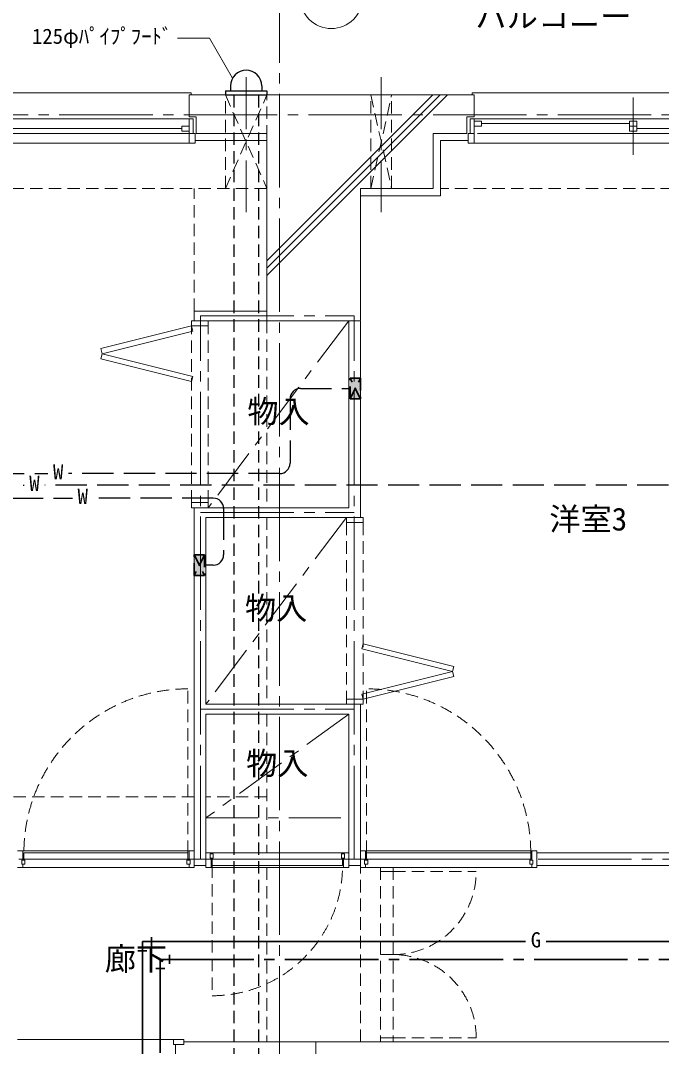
# Model space of a CAD drawing. Units: millimetres at full size, sheet at 1:50; details may follow other scales. Extents: x -9674 to 9699, y -6794 to 6791.
# Drawn here: x 698 to 3784, y -679 to 4262 of the extents above; entities that cross this region are included whole.
import ezdxf
from ezdxf.enums import TextEntityAlignment as Align

# ---------------------------------------------------------------- set-up
doc = ezdxf.new("R2010")
doc.units = ezdxf.units.MM
doc.header["$LTSCALE"] = 50
for name, pattern in [('CHAIN1', [8, 5, -1, 1, -1]), ('CHAIN2', [12, 9, -1, 1, -1]), ('DASHED1', [1.8, 1.2, -0.6]), ('DASHED3', [4, 3, -1])]:
    doc.linetypes.add(name, pattern=pattern)
for name, color, linetype, lineweight in [('1-0_芯', 134, 'CHAIN2', 9), ('1-1_躯体', 134, 'Continuous', 9), ('1-2_間仕切', 134, 'Continuous', 9), ('1-3_建具', 134, 'Continuous', 9), ('1-6_ﾊﾞﾙｺﾆｰ・階段', 134, 'Continuous', 9), ('1-7_その他', 134, 'DASHED1', 9), ('1-8_ハッチ', 134, 'Continuous', 9), ('1-C_梁', 134, 'DASHED1', 9), ('2-2', 5, 'DASHED3', 25), ('2-3_建具', 4, 'Continuous', 35), ('2-7_その他', 2, 'Continuous', 25), ('2-9_金物', 1, 'CHAIN2', 35), ('2-C', 2, 'DASHED1', 25)]:
    doc.layers.add(name, color=color, linetype=linetype, lineweight=lineweight)
doc.layers.add('1-A_文字', color=134, linetype='Continuous')
doc.styles.add('ＭＳ ゴシック', font='')
doc.styles.get('ＭＳ ゴシック').set_extended_font_data('MS Gothic')

msp = doc.modelspace()

# ---------------------------------------------------------------- linework, layer by layer
at = {"layer": '1-0_芯'}
for p, q in [((1944.58, -4341.52), (1944.58, 5058.48)), ((-8715.42, 3808.48), (8439.58, 3808.48)), ((1564.58, 2839.48), (2304.58, 2839.48)), ((1564.58, 223.48), (1564.58, 2839.48)), ((2304.58, 223.48), (2304.58, 2839.48)), ((1564.58, 1892.48), (2304.58, 1892.48)), ((1564.58, 945.48), (2304.58, 945.48)), ((8439.58, 223.48), (-3044.42, 223.48))]:
    msp.add_line(p, q, dxfattribs=at)
at = {"layer": '1-1_躯体'}
for p, q in [((1509.58, 3798.48), (1509.58, 3903.48)), ((2882.58, 3903.48), (1509.58, 3903.48)), ((2882.58, 3798.48), (2882.58, 3903.48)), ((1544.58, 3798.48), (1509.58, 3798.48)), ((1544.58, 3798.48), (1544.58, 3718.48)), ((2847.58, 3798.48), (2882.58, 3798.48)), ((2847.58, 3798.48), (2847.58, 3718.48)), ((1544.58, 3718.48), (1884.58, 3718.48)), ((1884.58, 2818.48), (1884.58, 3718.48)), ((2684.58, 3453.48), (2684.58, 3718.48)), ((2684.58, 3718.48), (2847.58, 3718.48)), ((2334.58, 2818.48), (2334.58, 3453.48)), ((2684.58, 3453.48), (2334.58, 3453.48)), ((2334.58, 2815.98), (1884.58, 2815.98))]:
    msp.add_line(p, q, dxfattribs=at)
at = {"layer": '1-2_間仕切'}
for p, q in [((1884.58, 2862.98), (1534.58, 2862.98)), ((2278.58, 1915.98), (2278.58, 2815.98)), ((2334.58, 1868.98), (2334.58, 2815.98)), ((2278.58, 1915.98), (1534.58, 1915.98)), ((1534.58, 253.48), (1534.58, 1915.98)), ((1590.58, 968.98), (1590.58, 1868.98)), ((2334.58, 1868.98), (1590.58, 1868.98)), ((1590.58, 968.98), (2334.58, 968.98)), ((2334.58, 192.48), (2334.58, 968.98)), ((1590.58, 192.48), (1590.58, 921.98)), ((1590.58, 921.98), (2278.58, 921.98)), ((2278.58, 192.48), (2278.58, 921.98)), ((3184.58, 254.48), (4407.58, 254.48)), ((1534.58, 192.48), (1590.58, 192.48)), ((1590.58, 192.48), (1534.58, 192.48)), ((2334.58, 192.48), (2278.58, 192.48)), ((3184.58, 192.48), (4467.58, 192.48)), ((1444.58, -717.52), (1444.58, -670.02)), ((2119.58, -656.52), (1484.58, -656.52))]:
    msp.add_line(p, q, dxfattribs=at)
msp.add_lwpolyline([(1884.58, 2815.98), (1534.58, 2815.98), (1534.58, 2862.98)], dxfattribs=at)
at = {"layer": '1-3_建具'}
for p, q in [((-230.42, 3913.48), (1519.58, 3913.48)), ((1519.58, 3903.48), (1519.58, 3913.48)), ((2872.58, 3903.48), (2872.58, 3913.48)), ((2872.58, 3913.48), (6002.58, 3913.48)), ((3647.58, 3891.96), (3647.58, 3615)), ((1494.58, 3788.48), (-205.42, 3788.48)), ((1529.58, 3788.48), (1494.58, 3788.48)), ((1509.58, 3718.48), (1509.58, 3788.48)), ((1529.58, 3788.48), (1529.58, 3718.48)), ((2862.58, 3788.48), (2897.58, 3788.48)), ((2862.58, 3788.48), (2862.58, 3718.48)), ((2882.58, 3718.48), (2882.58, 3788.48)), ((2897.58, 3788.48), (2882.58, 3788.48)), ((2917.58, 3777.48), (2882.58, 3777.48)), ((4397.58, 3788.48), (2897.58, 3788.48)), ((2917.58, 3777.48), (2917.58, 3753.48)), ((3630.08, 3765.48), (2917.58, 3765.48)), ((3630.08, 3729.48), (3630.08, 3777.48)), ((3665.08, 3777.48), (3630.08, 3777.48)), ((3665.08, 3729.48), (3665.08, 3777.48)), ((1494.58, 3718.48), (-205.42, 3718.48)), ((1474.58, 3741.48), (662.08, 3741.48)), ((1474.58, 3753.48), (1509.58, 3753.48)), ((1474.58, 3729.48), (1474.58, 3753.48)), ((1474.58, 3729.48), (1509.58, 3729.48)), ((1494.58, 3718.48), (1509.58, 3718.48)), ((1539.58, 3718.48), (1509.58, 3718.48)), ((1509.58, 3671.48), (1509.58, 3718.48)), ((1539.58, 3671.48), (1539.58, 3718.48)), ((2852.58, 3718.48), (2882.58, 3718.48)), ((2852.58, 3671.48), (2852.58, 3718.48)), ((2917.58, 3753.48), (2882.58, 3753.48)), ((2882.58, 3671.48), (2882.58, 3718.48)), ((4397.58, 3718.48), (2897.58, 3718.48)), ((3665.08, 3753.48), (3630.08, 3753.48)), ((3665.08, 3729.48), (3630.08, 3729.48)), ((4377.58, 3741.48), (3665.08, 3741.48)), ((-220.42, 3671.48), (1509.58, 3671.48)), ((1539.58, 3671.48), (1509.58, 3671.48)), ((1539.58, 3671.48), (1539.58, 3672.51)), ((2852.58, 3671.48), (2852.58, 3672.51)), ((2852.58, 3671.48), (2882.58, 3671.48)), ((2882.58, 3671.48), (5992.58, 3671.48)), ((1085.52, 2681.84), (1522.08, 2790.98)), ((1522.08, 2815.98), (1602.08, 2815.98)), ((1522.08, 2815.98), (1522.08, 2790.98)), ((1522.08, 2790.98), (1602.08, 2790.98)), ((1528.14, 2766.72), (1522.08, 2790.98)), ((1602.08, 2815.98), (1602.08, 2790.98)), ((1528.14, 2766.72), (1091.58, 2657.58)), ((1091.58, 2657.58), (1085.52, 2681.84)), ((1091.58, 2657.58), (1085.52, 2633.33)), ((1085.52, 2633.33), (1522.08, 2524.19)), ((1528.14, 2548.44), (1091.58, 2657.58)), ((1528.14, 2548.44), (1522.08, 2524.19)), ((1522.08, 1940.98), (1602.08, 1940.98)), ((1522.08, 1940.98), (1522.08, 1915.98)), ((1602.08, 1940.98), (1602.08, 1915.98)), ((1522.08, 1915.98), (1602.08, 1915.98)), ((2347.08, 1868.98), (2267.08, 1868.98)), ((2267.08, 1843.98), (2267.08, 1868.98)), ((2347.08, 1843.98), (2267.08, 1843.98)), ((2347.08, 1843.98), (2347.08, 1868.98)), ((2341.02, 1236.51), (2347.08, 1260.77)), ((2341.02, 1236.51), (2777.58, 1127.37)), ((2783.64, 1151.63), (2347.08, 1260.77)), ((2777.58, 1127.37), (2783.64, 1151.63)), ((2341.02, 1018.23), (2777.58, 1127.37)), ((2783.64, 1103.12), (2347.08, 993.98)), ((2777.58, 1127.37), (2783.64, 1103.12)), ((2347.08, 993.98), (2267.08, 993.98)), ((2267.08, 968.98), (2267.08, 993.98)), ((2341.02, 1018.23), (2347.08, 993.98)), ((2347.08, 968.98), (2347.08, 993.98)), ((2347.08, 968.98), (2267.08, 968.98)), ((684.58, 263.48), (709.58, 263.48)), ((714.58, 223.48), (714.58, 253.48)), ((714.58, 253.48), (1504.58, 253.48)), ((1504.58, 253.48), (1504.58, 223.48)), ((1509.58, 218.48), (1509.58, 263.48)), ((1610.58, 248.48), (1625.58, 248.48)), ((1610.58, 228.48), (1610.58, 248.48)), ((1610.58, 248.48), (1625.58, 248.48)), ((1610.58, 228.48), (1610.58, 248.48)), ((1615.58, 253.48), (1615.58, 248.48)), ((2253.58, 253.48), (1615.58, 253.48)), ((1615.58, 253.48), (1615.58, 248.48)), ((1625.58, 228.48), (1625.58, 248.48)), ((1625.58, 228.48), (1625.58, 248.48)), ((2243.58, 228.48), (2243.58, 248.48)), ((2258.58, 248.48), (2243.58, 248.48)), ((2253.58, 253.48), (2253.58, 248.48)), ((2258.58, 228.48), (2258.58, 248.48)), ((2334.58, 263.48), (2334.58, 183.48)), ((2334.58, 263.48), (2359.58, 263.48)), ((2364.58, 223.48), (2364.58, 253.48)), ((2364.58, 253.48), (3154.58, 253.48)), ((3154.58, 253.48), (3154.58, 223.48)), ((3159.58, 218.48), (3159.58, 263.48)), ((704.58, 218.48), (719.58, 218.48)), ((704.58, 198.48), (704.58, 218.48)), ((719.58, 198.48), (704.58, 198.48)), ((709.58, 198.48), (709.58, 183.48)), ((1504.58, 223.48), (714.58, 223.48)), ((719.58, 218.48), (719.58, 198.48)), ((1499.58, 218.48), (1499.58, 198.48)), ((1514.58, 218.48), (1499.58, 218.48)), ((1514.58, 198.48), (1499.58, 198.48)), ((1509.58, 198.48), (1509.58, 183.48)), ((1514.58, 218.48), (1514.58, 198.48)), ((1610.58, 228.48), (1625.58, 228.48)), ((1610.58, 228.48), (1625.58, 228.48)), ((1615.58, 228.48), (1615.58, 183.48)), ((1615.58, 228.48), (1615.58, 183.48)), ((1620.58, 193.48), (1620.58, 223.48)), ((1620.58, 223.48), (2248.58, 223.48)), ((1620.58, 193.48), (1620.58, 223.48)), ((2258.58, 228.48), (2243.58, 228.48)), ((2248.58, 193.48), (2248.58, 223.48)), ((2253.58, 228.48), (2253.58, 183.48)), ((2354.58, 218.48), (2369.58, 218.48)), ((2354.58, 198.48), (2354.58, 218.48)), ((2369.58, 198.48), (2354.58, 198.48)), ((2359.58, 198.48), (2359.58, 183.48)), ((3154.58, 223.48), (2364.58, 223.48)), ((2369.58, 218.48), (2369.58, 198.48)), ((3149.58, 218.48), (3149.58, 198.48)), ((3164.58, 218.48), (3149.58, 218.48)), ((3164.58, 198.48), (3149.58, 198.48)), ((3159.58, 198.48), (3159.58, 183.48)), ((3164.58, 218.48), (3164.58, 198.48)), ((684.58, 183.48), (709.58, 183.48)), ((1509.58, 183.48), (709.58, 183.48)), ((1509.58, 183.48), (1534.58, 183.48)), ((1615.58, 183.48), (1590.58, 183.48)), ((1615.58, 183.48), (1590.58, 183.48)), ((1615.58, 183.48), (2253.58, 183.48)), ((2248.58, 193.48), (1620.58, 193.48)), ((2253.58, 183.48), (2278.58, 183.48)), ((2334.58, 183.48), (2359.58, 183.48)), ((3159.58, 183.48), (2359.58, 183.48)), ((3159.58, 183.48), (3184.58, 183.48)), ((1434.58, -645.02), (684.58, -645.02))]:
    msp.add_line(p, q, dxfattribs=at)
at = {"layer": '1-3_建具', "linetype": 'DASHED1'}
for p, q in [((1522.08, 1940.98), (1522.08, 2790.98)), ((1602.08, 1940.98), (1602.08, 2790.98)), ((2267.08, 1843.98), (2267.08, 993.98)), ((2347.08, 1843.98), (2347.08, 993.98)), ((1504.58, 253.48), (1504.58, 1043.48)), ((2364.58, 253.48), (2364.58, 1043.48)), ((1620.58, 193.48), (1620.58, -434.52)), ((2431.92, 183.48), (2431.92, -656.52)), ((2491.92, 163.48), (2431.92, 163.48)), ((2491.92, 183.48), (2491.92, -656.52)), ((2491.92, 163.48), (2891.92, 163.48)), ((2491.92, -236.52), (2431.92, -236.52)), ((2431.92, -636.52), (2491.92, -636.52)), ((2491.92, -636.52), (2891.92, -636.52))]:
    msp.add_line(p, q, dxfattribs=at)
at = {"layer": '1-3_建具'}
for points in [[(709.58, 218.48), (709.58, 263.48), (1509.58, 263.48)], [(1509.58, 263.48), (1534.58, 263.48), (1534.58, 183.48)], [(1615.58, 253.48), (1590.58, 253.48), (1590.58, 183.48)], [(1615.58, 253.48), (1590.58, 253.48), (1590.58, 183.48)], [(2253.58, 253.48), (2278.58, 253.48), (2278.58, 183.48)], [(2359.58, 218.48), (2359.58, 263.48), (3159.58, 263.48)], [(3159.58, 263.48), (3184.58, 263.48), (3184.58, 183.48)], [(1484.58, -670.02), (1484.58, -645.02), (1434.58, -645.02)], [(1484.58, -670.02), (1434.58, -670.02), (1434.58, -645.02)]]:
    msp.add_lwpolyline(points, dxfattribs=at)
at = {"layer": '1-3_建具', "linetype": 'DASHED1'}
for centre, radius, start, end in [((1504.58, 253.48), 790, 90, 180), ((2364.58, 253.48), 790, 0, 90), ((1620.58, 193.48), 628, 270, 0), ((2491.92, 163.48), 400, 270, 0), ((2491.92, -636.52), 400, 0, 90)]:
    msp.add_arc(centre, radius, start, end, dxfattribs=at)
at = {"layer": '1-6_ﾊﾞﾙｺﾆｰ・階段'}
msp.add_arc((2194.58, 4373.48), 150, 180, 0, dxfattribs=at)
at = {"layer": '1-7_その他', "linetype": 'CHAIN1'}
for p, q in [((1784.58, 3338.48), (1784.58, 4003.48)), ((2434.97, 3338.48), (2434.97, 4003.48)), ((2278.58, 2815.98), (1602.08, 1915.98)), ((2267.08, 1868.98), (1590.58, 968.98)), ((2278.58, 921.98), (1590.58, 421.98)), ((1590.58, 421.98), (2278.58, 421.98))]:
    msp.add_line(p, q, dxfattribs=at)
at = {"layer": '1-7_その他'}
for p, q in [((1684.58, 3453.48), (1684.58, 3903.48)), ((1684.58, 3453.48), (1884.58, 3903.48)), ((1684.58, 3903.48), (1884.58, 3453.48)), ((1884.58, 3338.48), (1884.58, 3903.48)), ((2384.97, 3453.48), (2384.97, 3903.48)), ((2384.97, 3453.48), (2484.97, 3903.48)), ((2384.97, 3903.48), (2484.97, 3453.48)), ((2484.97, 3453.48), (2484.97, 3903.48))]:
    msp.add_line(p, q, dxfattribs=at)
at = {"layer": '1-8_ハッチ'}
for p, q in [((1884.58, 3034.06), (2754, 3903.48)), ((1884.58, 3069.41), (2718.64, 3903.48)), ((1884.58, 3104.77), (2683.29, 3903.48)), ((1539.58, 3683.48), (1884.58, 3683.48)), ((2719.58, 3683.48), (2852.58, 3683.48)), ((2719.58, 3418.48), (2719.58, 3683.48)), ((2719.58, 3418.48), (2334.58, 3418.48)), ((6759.58, -656.52), (2119.58, -656.52))]:
    msp.add_line(p, q, dxfattribs=at)
msp.add_lwpolyline([(1849.58, -3501.52), (1849.58, -2621.52), (2119.58, -2621.52), (2119.58, -656.52)], dxfattribs=at)
at = {"layer": '1-C_梁'}
for p, q in [((1884.58, 3453.48), (-675.42, 3453.48)), ((1534.58, 2862.98), (1534.58, 3453.48)), ((5999.58, 3453.48), (2719.58, 3453.48)), ((1884.58, 2815.98), (1884.58, 1915.98)), ((1884.58, 1868.98), (1884.58, 968.98)), ((1884.58, 921.98), (1884.58, 253.48)), ((1534.58, 523.48), (-2615.42, 523.48)), ((1884.58, 523.48), (1590.58, 523.48)), ((1884.58, 183.48), (1884.58, -656.52)), ((2334.58, -656.52), (2334.58, 192.48))]:
    msp.add_line(p, q, dxfattribs=at)
at = {"layer": '2-2', "color": 4, "linetype": 'DASHED1', "lineweight": 35}
for p, q in [((2334.58, 2540.27), (2284.58, 2540.27)), ((2334.58, 2440.27), (2284.58, 2540.27)), ((2284.58, 2440.27), (2334.58, 2540.27)), ((2334.58, 2540.27), (2334.58, 2440.27)), ((1534.58, 1588.95), (1534.58, 1688.95)), ((1534.58, 1688.95), (1584.58, 1588.95)), ((1584.58, 1688.95), (1534.58, 1588.95)), ((1534.58, 1588.95), (1584.58, 1588.95))]:
    msp.add_line(p, q, dxfattribs=at)
at = {"layer": '2-2'}
for p, q in [((2045.84, 2490.27), (2284.58, 2490.27)), ((1995.84, 2440.27), (1995.84, 2129.88)), ((166.54, 2079.88), (829.73, 2079.88)), ((1945.84, 2079.88), (929.73, 2079.88)), ((111.59, 2024.93), (715.37, 2024.93)), ((4417.58, 2024.93), (815.37, 2024.93)), ((56.63, 1961.81), (948.05, 1961.81)), ((1626.14, 1961.81), (1048.05, 1961.81)), ((1676.14, 1911.81), (1676.14, 1688.95)), ((1626.14, 1638.95), (1584.58, 1638.95))]:
    msp.add_line(p, q, dxfattribs=at)
at = {"layer": '2-2', "color": 4, "linetype": 'DASHED1', "lineweight": 35}
for points in [[(2334.58, 2440.27), (2284.58, 2440.27), (2284.58, 2540.27)], [(1534.58, 1688.95), (1584.58, 1688.95), (1584.58, 1588.95)]]:
    msp.add_lwpolyline(points, dxfattribs=at)
at = {"layer": '2-2', "linetype": 'Continuous'}
for centre, start, end in [((2045.84, 2440.27), 90, 180), ((1945.84, 2129.88), 270, 0), ((1626.14, 1911.81), 0, 90), ((1626.14, 1688.95), 270, 0)]:
    msp.add_arc(centre, 50, start, end, dxfattribs=at)
at = {"layer": '2-2', "color": 150}
for points in [[(2334.58, 2440.27), (2334.58, 2540.27), (2284.58, 2440.27), (2284.58, 2540.27)], [(1534.58, 1688.95), (1534.58, 1588.95), (1584.58, 1688.95), (1584.58, 1588.95)]]:
    msp.add_solid(points, dxfattribs=at)
at = {"layer": '2-3_建具'}
for p, q in [((1285.41, -173.82), (3129.52, -173.82)), ((1329.7, -152.22), (1329.7, -195.42)), ((3229.52, -173.82), (5004.52, -173.82)), ((1307.01, -218.12), (1263.81, -218.12))]:
    msp.add_line(p, q, dxfattribs=at)
msp.add_lwpolyline([(223.04, -864.61), (1285.41, -864.61), (1285.41, -173.82)], dxfattribs=at)
at = {"layer": '2-7_その他', "color": 7, "lineweight": 9}
for p in [(1454.1, 4176.63), (1719.42, 3984.85)]:
    msp.add_line(p, (1608.7, 4176.63), dxfattribs=at)
at = {"layer": '2-7_その他'}
for p, q in [((1684.58, 3923.48), (1684.58, 3903.48)), ((1684.58, 3923.48), (1884.58, 3923.48)), ((1684.84, 3903.48), (1884.58, 3903.48)), ((1709.71, 3947.48), (1709.71, 3923.48)), ((1709.71, 3923.48), (1859.71, 3923.48)), ((1859.71, 3947.48), (1859.71, 3923.48)), ((1884.58, 3923.48), (1884.58, 3903.48))]:
    msp.add_line(p, q, dxfattribs=at)
msp.add_arc((1784.71, 3947.48), 75, 0, 180, dxfattribs=at)
at = {"layer": '2-9_金物'}
for p, q in [((1415.42, -237.94), (1415.42, -281.14)), ((1371.13, -259.54), (1371.13, -3360.21)), ((1371.13, -259.54), (5090.24, -259.54)), ((1392.73, -303.84), (1349.53, -303.84))]:
    msp.add_line(p, q, dxfattribs=at)
at = {"layer": '2-C'}
for p, q in [((1724.58, 3903.48), (1724.58, -2218.19)), ((1844.58, 3903.48), (1844.58, -2218.19))]:
    msp.add_line(p, q, dxfattribs=at)

# ---------------------------------------------------------------- texts
at = {"layer": '1-A_文字', "style": 'ＭＳ ゴシック'}
for s, p in [('バルコニー', (2888.89, 4194.96)), ('物入', (1790.33, 2290.98)), ('洋室3', (3243.87, 1773)), ('物入', (1778.83, 1343.98)), ('物入', (1784.58, 596.98)), ('廊下', (1104.14, -344.95))]:
    msp.add_text(s, height=110, dxfattribs=at).set_placement(p, align=Align.BOTTOM_LEFT)
at = {"layer": '2-2', "color": 7, "style": 'ＭＳ ゴシック'}
for p in [(854.73, 2029.88), (740.37, 1974.93), (973.05, 1911.81)]:
    msp.add_text('W', height=73.31, dxfattribs=at).set_placement(p, align=Align.BOTTOM_LEFT)
at = {"layer": '2-3_建具', "color": 7, "style": 'ＭＳ ゴシック'}
msp.add_text('G', height=73.31, dxfattribs=at).set_placement((3154.52, -223.82), align=Align.BOTTOM_LEFT)
at = {"layer": '2-7_その他', "color": 7, "style": 'ＭＳ ゴシック'}
msp.add_text('125φﾊﾟｲﾌﾟﾌｰﾄﾞ', height=73.31, dxfattribs=at).set_placement((753.47, 4127.69), align=Align.BOTTOM_LEFT)

doc.saveas('drawing.dxf')
